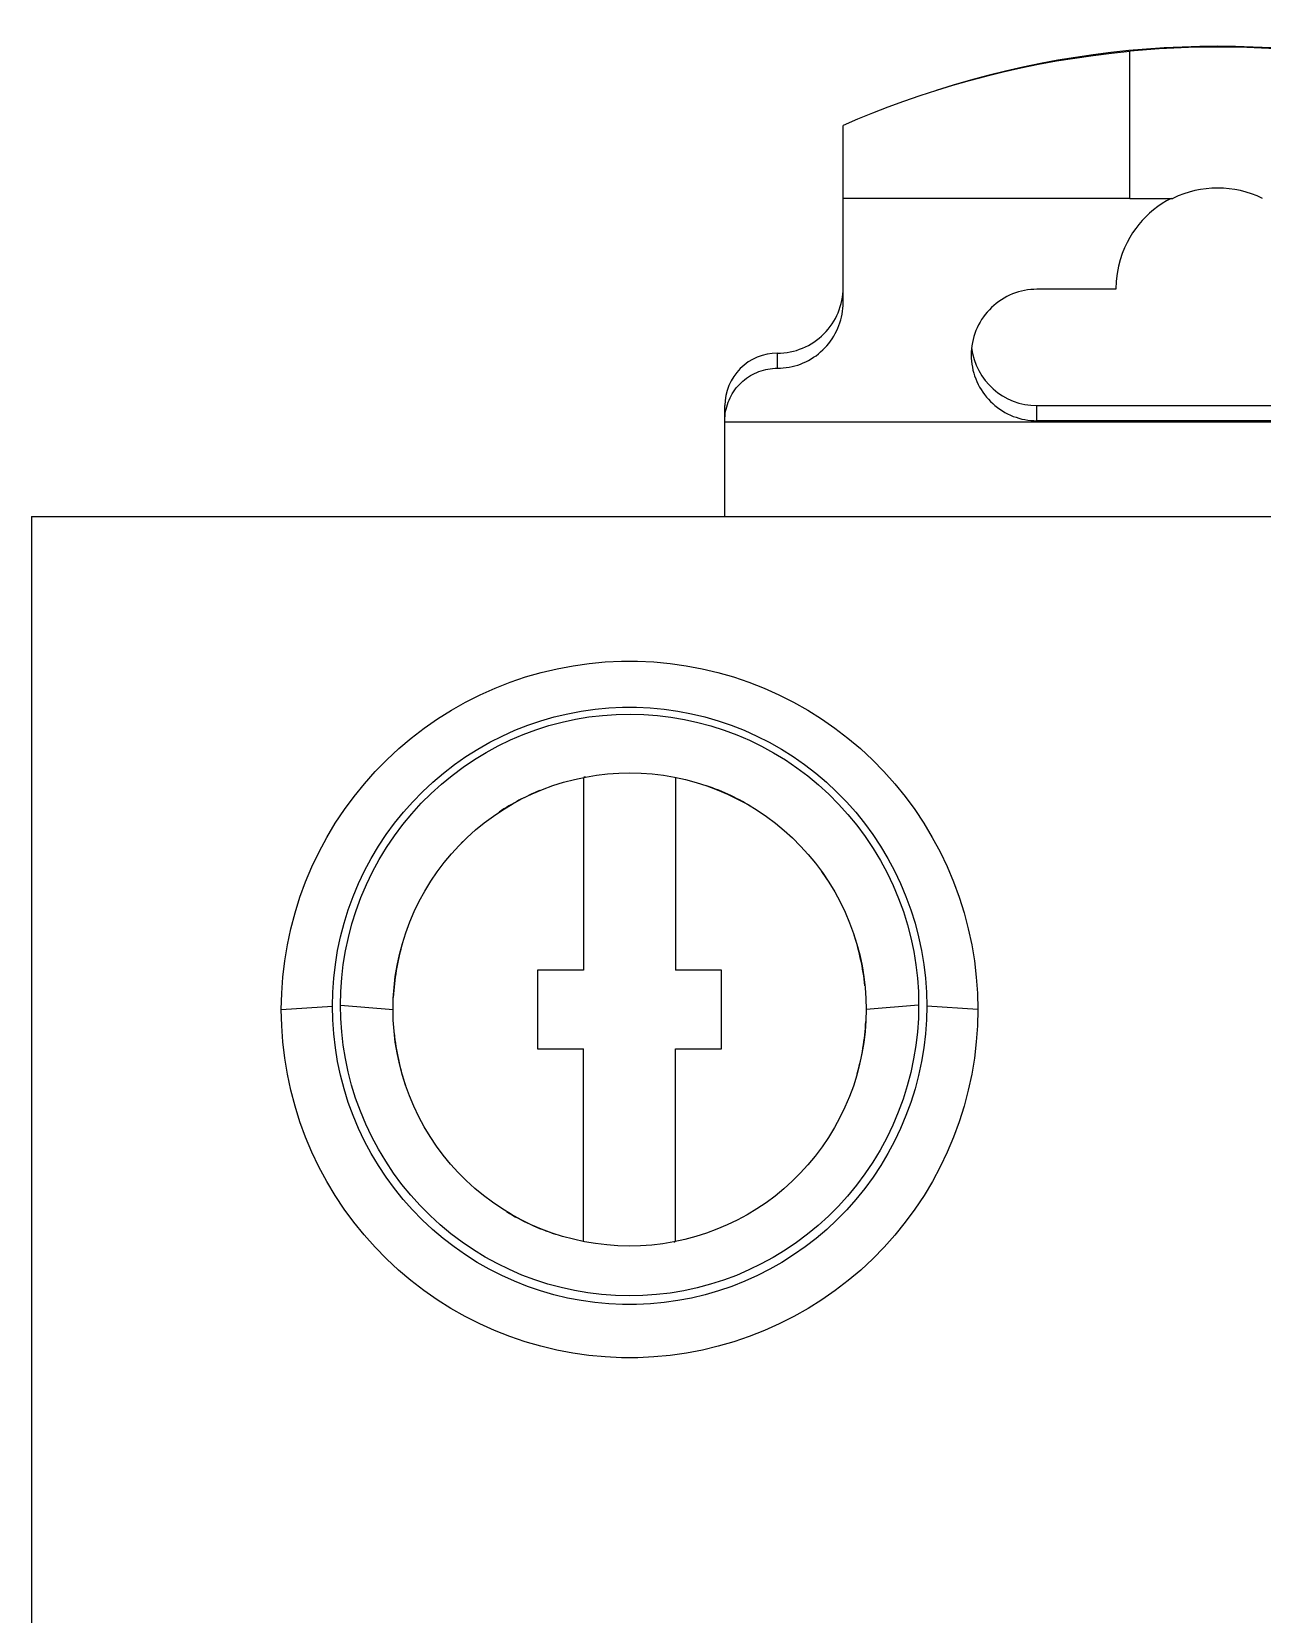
# Model space of a CAD drawing. Header units: millimetres. Extents: x 3609 to 5941, y 2453 to 3731.
# Drawn here: x 5562.03 to 5579.97, y 3418.81 to 3441.87 of the extents above; entities that cross this region are included whole.
import ezdxf

# ---------------------------------------------------------------- set-up
doc = ezdxf.new("R2010")
doc.units = ezdxf.units.MM

msp = doc.modelspace()

# ---------------------------------------------------------------- linework, layer by layer
for p, q in [((5577.5, 3441.521), (5577.233, 3441.482)), ((5577.768, 3441.554), (5577.5, 3441.521)), ((5578.038, 3441.581), (5577.768, 3441.554)), ((5578.463, 3441.62), (5578.038, 3441.586)), ((5578.038, 3441.586), (5578.038, 3441.582)), ((5578.038, 3439.442), (5578.038, 3441.582)), ((5578.889, 3441.64), (5578.463, 3441.62)), ((5579.316, 3441.646), (5578.889, 3441.64)), ((5579.742, 3441.64), (5579.316, 3441.646)), ((5580.168, 3441.62), (5579.742, 3441.64)), ((5576.19, 3441.281), (5575.939, 3441.219)), ((5576.445, 3441.338), (5576.19, 3441.281)), ((5576.705, 3441.391), (5576.445, 3441.338)), ((5576.968, 3441.439), (5576.705, 3441.391)), ((5577.233, 3441.482), (5576.968, 3441.439)), ((5575.452, 3441.086), (5575.217, 3441.015)), ((5575.693, 3441.154), (5575.452, 3441.086)), ((5575.939, 3441.219), (5575.693, 3441.154)), ((5574.738, 3440.854), (5574.508, 3440.77)), ((5574.974, 3440.936), (5574.738, 3440.854)), ((5575.217, 3441.015), (5574.974, 3440.936)), ((5574.067, 3440.594), (5573.857, 3440.504)), ((5574.284, 3440.683), (5574.067, 3440.594)), ((5574.508, 3440.77), (5574.284, 3440.683)), ((5573.857, 3439.442), (5573.857, 3440.504)), ((5573.857, 3437.925), (5573.857, 3439.442)), ((5574.047, 3439.442), (5573.857, 3439.442)), ((5574.24, 3439.442), (5574.047, 3439.442)), ((5574.437, 3439.442), (5574.24, 3439.442)), ((5574.638, 3439.442), (5574.437, 3439.442)), ((5574.842, 3439.442), (5574.638, 3439.442)), ((5575.049, 3439.442), (5574.842, 3439.442)), ((5575.26, 3439.442), (5575.049, 3439.442)), ((5575.474, 3439.442), (5575.26, 3439.442)), ((5575.691, 3439.442), (5575.474, 3439.442)), ((5575.911, 3439.442), (5575.691, 3439.442)), ((5576.134, 3439.442), (5575.911, 3439.442)), ((5576.36, 3439.442), (5576.134, 3439.442)), ((5576.59, 3439.442), (5576.36, 3439.442)), ((5576.822, 3439.442), (5576.59, 3439.442)), ((5577.058, 3439.442), (5576.822, 3439.442)), ((5577.298, 3439.442), (5577.058, 3439.442)), ((5577.541, 3439.442), (5577.298, 3439.442)), ((5577.787, 3439.442), (5577.541, 3439.442)), ((5578.038, 3439.442), (5577.787, 3439.442)), ((5578.038, 3439.442), (5578.664, 3439.442)), ((5578.637, 3439.442), (5578.57, 3439.406)), ((5578.325, 3439.227), (5578.27, 3439.175)), ((5578.383, 3439.276), (5578.325, 3439.227)), ((5578.443, 3439.323), (5578.383, 3439.276)), ((5578.506, 3439.366), (5578.443, 3439.323)), ((5578.57, 3439.406), (5578.506, 3439.366)), ((5578.122, 3439.002), (5578.077, 3438.938)), ((5578.169, 3439.063), (5578.122, 3439.002)), ((5578.218, 3439.12), (5578.169, 3439.063)), ((5578.27, 3439.175), (5578.218, 3439.12)), ((5577.995, 3438.797), (5577.958, 3438.72)), ((5578.035, 3438.87), (5577.995, 3438.797)), ((5578.077, 3438.938), (5578.035, 3438.87)), ((5577.895, 3438.548), (5577.869, 3438.452)), ((5577.925, 3438.637), (5577.895, 3438.548)), ((5577.958, 3438.72), (5577.925, 3438.637)), ((5577.849, 3438.348), (5577.836, 3438.236)), ((5577.869, 3438.452), (5577.849, 3438.348)), ((5576.326, 3438.049), (5576.284, 3438.031)), ((5576.369, 3438.065), (5576.326, 3438.049)), ((5576.412, 3438.078), (5576.369, 3438.065)), ((5576.456, 3438.09), (5576.412, 3438.078)), ((5576.501, 3438.1), (5576.456, 3438.09)), ((5576.546, 3438.108), (5576.501, 3438.1)), ((5576.591, 3438.113), (5576.546, 3438.108)), ((5576.636, 3438.116), (5576.591, 3438.113)), ((5576.682, 3438.117), (5576.636, 3438.116)), ((5577.831, 3438.117), (5576.682, 3438.117)), ((5577.836, 3438.236), (5577.831, 3438.117)), ((5573.848, 3437.797), (5573.853, 3437.839)), ((5573.853, 3437.839), (5573.856, 3437.882)), ((5573.856, 3437.882), (5573.857, 3437.925)), ((5575.989, 3437.82), (5575.958, 3437.786)), ((5576.021, 3437.852), (5575.989, 3437.82)), ((5576.055, 3437.883), (5576.021, 3437.852)), ((5576.09, 3437.912), (5576.055, 3437.883)), ((5576.126, 3437.939), (5576.09, 3437.912)), ((5576.164, 3437.965), (5576.126, 3437.939)), ((5576.203, 3437.989), (5576.164, 3437.965)), ((5576.243, 3438.011), (5576.203, 3437.989)), ((5576.284, 3438.031), (5576.243, 3438.011)), ((5573.78, 3437.549), (5573.796, 3437.589)), ((5573.796, 3437.589), (5573.81, 3437.629)), ((5573.81, 3437.629), (5573.822, 3437.67)), ((5573.822, 3437.67), (5573.833, 3437.712)), ((5573.833, 3437.712), (5573.841, 3437.754)), ((5573.841, 3437.754), (5573.848, 3437.797)), ((5575.831, 3437.597), (5575.811, 3437.557)), ((5575.853, 3437.637), (5575.831, 3437.597)), ((5575.876, 3437.676), (5575.853, 3437.637)), ((5575.902, 3437.714), (5575.876, 3437.676)), ((5575.929, 3437.751), (5575.902, 3437.714)), ((5575.958, 3437.786), (5575.929, 3437.751)), ((5573.648, 3437.328), (5573.674, 3437.362)), ((5573.674, 3437.362), (5573.699, 3437.397)), ((5573.699, 3437.397), (5573.721, 3437.434)), ((5573.721, 3437.434), (5573.743, 3437.471)), ((5573.743, 3437.471), (5573.762, 3437.509)), ((5573.762, 3437.509), (5573.78, 3437.549)), ((5575.751, 3437.384), (5575.742, 3437.34)), ((5575.763, 3437.429), (5575.751, 3437.384)), ((5575.777, 3437.472), (5575.763, 3437.429)), ((5575.793, 3437.515), (5575.777, 3437.472)), ((5575.811, 3437.557), (5575.793, 3437.515)), ((5572.899, 3436.967), (5572.899, 3437.187)), ((5573.391, 3437.103), (5573.427, 3437.126)), ((5573.427, 3437.126), (5573.462, 3437.15)), ((5573.462, 3437.15), (5573.496, 3437.176)), ((5573.496, 3437.176), (5573.529, 3437.204)), ((5573.529, 3437.204), (5573.561, 3437.233)), ((5573.561, 3437.233), (5573.592, 3437.263)), ((5573.592, 3437.263), (5573.621, 3437.295)), ((5573.621, 3437.295), (5573.648, 3437.328)), ((5575.725, 3437.204), (5575.724, 3437.159)), ((5575.724, 3437.159), (5575.725, 3437.114)), ((5575.729, 3437.249), (5575.725, 3437.204)), ((5575.734, 3437.295), (5575.729, 3437.249)), ((5575.742, 3437.34), (5575.734, 3437.295)), ((5572.567, 3436.891), (5572.598, 3436.905)), ((5572.598, 3436.905), (5572.63, 3436.918)), ((5572.63, 3436.918), (5572.662, 3436.93)), ((5572.662, 3436.93), (5572.695, 3436.939)), ((5572.695, 3436.939), (5572.729, 3436.948)), ((5572.729, 3436.948), (5572.762, 3436.955)), ((5572.762, 3436.955), (5572.796, 3436.96)), ((5572.796, 3436.96), (5572.83, 3436.964)), ((5572.83, 3436.964), (5572.865, 3436.966)), ((5572.865, 3436.966), (5572.899, 3436.967)), ((5572.899, 3436.967), (5572.942, 3436.968)), ((5572.942, 3436.968), (5572.985, 3436.971)), ((5572.985, 3436.971), (5573.028, 3436.976)), ((5573.028, 3436.976), (5573.07, 3436.982)), ((5573.07, 3436.982), (5573.112, 3436.991)), ((5573.112, 3436.991), (5573.154, 3437.002)), ((5573.154, 3437.002), (5573.195, 3437.014)), ((5573.195, 3437.014), (5573.236, 3437.028)), ((5573.236, 3437.028), (5573.276, 3437.044)), ((5573.276, 3437.044), (5573.315, 3437.062)), ((5573.315, 3437.062), (5573.353, 3437.081)), ((5573.353, 3437.081), (5573.391, 3437.103)), ((5575.725, 3437.114), (5575.728, 3437.07)), ((5575.728, 3437.07), (5575.734, 3437.027)), ((5575.734, 3437.027), (5575.741, 3436.983)), ((5575.741, 3436.983), (5575.75, 3436.939)), ((5575.75, 3436.939), (5575.761, 3436.896)), ((5575.761, 3436.896), (5575.774, 3436.854)), ((5572.279, 3436.652), (5572.3, 3436.679)), ((5572.3, 3436.679), (5572.322, 3436.705)), ((5572.322, 3436.705), (5572.345, 3436.731)), ((5572.345, 3436.731), (5572.37, 3436.755)), ((5572.37, 3436.755), (5572.395, 3436.778)), ((5572.395, 3436.778), (5572.421, 3436.8)), ((5572.421, 3436.8), (5572.449, 3436.821)), ((5572.449, 3436.821), (5572.477, 3436.84)), ((5572.477, 3436.84), (5572.506, 3436.859)), ((5572.506, 3436.859), (5572.536, 3436.876)), ((5572.536, 3436.876), (5572.567, 3436.891)), ((5575.774, 3436.854), (5575.789, 3436.813)), ((5575.789, 3436.813), (5575.806, 3436.772)), ((5575.806, 3436.772), (5575.825, 3436.732)), ((5575.825, 3436.732), (5575.845, 3436.693)), ((5575.845, 3436.693), (5575.868, 3436.655)), ((5572.161, 3436.405), (5572.17, 3436.438)), ((5572.17, 3436.438), (5572.182, 3436.471)), ((5572.182, 3436.471), (5572.195, 3436.503)), ((5572.195, 3436.503), (5572.209, 3436.534)), ((5572.209, 3436.534), (5572.224, 3436.564)), ((5572.224, 3436.564), (5572.241, 3436.594)), ((5572.241, 3436.594), (5572.26, 3436.623)), ((5572.26, 3436.623), (5572.279, 3436.652)), ((5575.868, 3436.655), (5575.892, 3436.618)), ((5575.892, 3436.618), (5575.918, 3436.582)), ((5575.918, 3436.582), (5575.945, 3436.547)), ((5575.945, 3436.547), (5575.974, 3436.514)), ((5575.974, 3436.514), (5576.005, 3436.482)), ((5576.005, 3436.482), (5576.037, 3436.451)), ((5576.037, 3436.451), (5576.07, 3436.422)), ((5572.133, 3436.202), (5572.133, 3436.422)), ((5572.133, 3436.202), (5572.134, 3436.236)), ((5572.133, 3436.186), (5572.133, 3436.202)), ((5572.134, 3436.236), (5572.136, 3436.271)), ((5572.136, 3436.271), (5572.14, 3436.305)), ((5572.14, 3436.305), (5572.145, 3436.339)), ((5572.145, 3436.339), (5572.152, 3436.372)), ((5572.152, 3436.372), (5572.161, 3436.405)), ((5576.07, 3436.422), (5576.105, 3436.395)), ((5576.105, 3436.395), (5576.141, 3436.369)), ((5576.141, 3436.369), (5576.178, 3436.345)), ((5576.178, 3436.345), (5576.216, 3436.323)), ((5576.216, 3436.323), (5576.255, 3436.302)), ((5576.255, 3436.302), (5576.295, 3436.283)), ((5576.295, 3436.283), (5576.336, 3436.266)), ((5576.336, 3436.266), (5576.378, 3436.252)), ((5576.378, 3436.252), (5576.42, 3436.238)), ((5576.42, 3436.238), (5576.463, 3436.227)), ((5576.463, 3436.227), (5576.506, 3436.218)), ((5576.506, 3436.218), (5576.55, 3436.211)), ((5576.55, 3436.211), (5576.594, 3436.206)), ((5576.594, 3436.206), (5576.638, 3436.203)), ((5576.638, 3436.203), (5576.682, 3436.202)), ((5576.682, 3436.202), (5576.682, 3436.422)), ((5576.682, 3436.422), (5581.949, 3436.422)), ((5581.949, 3436.202), (5576.682, 3436.202)), ((5572.133, 3436.186), (5586.499, 3436.186)), ((5572.133, 3434.806), (5572.133, 3436.186)), ((5562.029, 3434.806), (5562.029, 3416.706)), ((5562.029, 3434.806), (5630.697, 3434.806)), ((5569.229, 3432.468), (5569.456, 3432.533)), ((5569.456, 3432.533), (5569.687, 3432.588)), ((5569.687, 3432.588), (5569.92, 3432.632)), ((5569.92, 3432.632), (5570.154, 3432.665)), ((5570.154, 3432.665), (5570.389, 3432.687)), ((5570.389, 3432.687), (5570.626, 3432.698)), ((5570.626, 3432.698), (5570.862, 3432.698)), ((5570.862, 3432.698), (5571.099, 3432.687)), ((5571.099, 3432.687), (5571.334, 3432.665)), ((5571.334, 3432.665), (5571.569, 3432.632)), ((5571.569, 3432.632), (5571.801, 3432.588)), ((5571.801, 3432.588), (5572.032, 3432.533)), ((5572.032, 3432.533), (5572.26, 3432.468)), ((5568.567, 3432.208), (5568.783, 3432.305)), ((5568.783, 3432.305), (5569.004, 3432.392)), ((5569.004, 3432.392), (5569.229, 3432.468)), ((5572.26, 3432.468), (5572.484, 3432.392)), ((5572.484, 3432.392), (5572.705, 3432.305)), ((5572.705, 3432.305), (5572.922, 3432.208)), ((5568.148, 3431.985), (5568.355, 3432.101)), ((5568.355, 3432.101), (5568.567, 3432.208)), ((5572.922, 3432.208), (5573.134, 3432.102)), ((5573.134, 3432.102), (5573.341, 3431.985)), ((5567.751, 3431.722), (5567.946, 3431.858)), ((5567.946, 3431.858), (5568.148, 3431.985)), ((5569.261, 3431.765), (5569.453, 3431.83)), ((5569.453, 3431.83), (5569.647, 3431.886)), ((5569.647, 3431.886), (5569.843, 3431.933)), ((5569.762, 3431.81), (5569.957, 3431.852)), ((5569.843, 3431.933), (5570.041, 3431.97)), ((5569.957, 3431.852), (5570.153, 3431.885)), ((5570.041, 3431.97), (5570.241, 3431.999)), ((5570.153, 3431.885), (5570.352, 3431.909)), ((5570.241, 3431.999), (5570.442, 3432.018)), ((5570.352, 3431.909), (5570.551, 3431.922)), ((5570.442, 3432.018), (5570.643, 3432.027)), ((5570.551, 3431.922), (5570.751, 3431.927)), ((5570.643, 3432.027), (5570.845, 3432.027)), ((5570.751, 3431.927), (5570.951, 3431.922)), ((5570.845, 3432.027), (5571.046, 3432.018)), ((5570.951, 3431.922), (5571.15, 3431.907)), ((5571.046, 3432.018), (5571.247, 3431.999)), ((5571.15, 3431.907), (5571.348, 3431.883)), ((5571.247, 3431.999), (5571.447, 3431.97)), ((5571.348, 3431.883), (5571.544, 3431.85)), ((5571.447, 3431.97), (5571.645, 3431.933)), ((5571.544, 3431.85), (5571.739, 3431.807)), ((5571.645, 3431.933), (5571.842, 3431.886)), ((5571.842, 3431.886), (5572.036, 3431.83)), ((5572.036, 3431.83), (5572.227, 3431.765)), ((5573.341, 3431.985), (5573.542, 3431.858)), ((5573.542, 3431.858), (5573.738, 3431.723)), ((5567.562, 3431.577), (5567.751, 3431.722)), ((5568.707, 3431.516), (5568.888, 3431.608)), ((5568.888, 3431.608), (5569.073, 3431.691)), ((5569.009, 3431.551), (5569.193, 3431.629)), ((5569.073, 3431.691), (5569.261, 3431.765)), ((5569.193, 3431.629), (5569.379, 3431.698)), ((5569.379, 3431.698), (5569.569, 3431.759)), ((5569.569, 3431.759), (5569.762, 3431.81)), ((5571.739, 3431.807), (5571.931, 3431.755)), ((5571.931, 3431.755), (5572.121, 3431.695)), ((5572.121, 3431.695), (5572.307, 3431.625)), ((5572.227, 3431.765), (5572.416, 3431.691)), ((5572.307, 3431.625), (5572.49, 3431.546)), ((5572.416, 3431.691), (5572.6, 3431.608)), ((5572.6, 3431.608), (5572.781, 3431.516)), ((5573.738, 3431.723), (5573.927, 3431.578)), ((5567.205, 3431.262), (5567.38, 3431.424)), ((5567.38, 3431.424), (5567.562, 3431.577)), ((5568.359, 3431.307), (5568.531, 3431.416)), ((5568.484, 3431.266), (5568.655, 3431.369)), ((5568.531, 3431.416), (5568.707, 3431.516)), ((5568.655, 3431.369), (5568.83, 3431.464)), ((5568.83, 3431.464), (5569.009, 3431.551)), ((5572.49, 3431.546), (5572.669, 3431.459)), ((5572.669, 3431.459), (5572.844, 3431.363)), ((5572.781, 3431.516), (5572.958, 3431.416)), ((5572.844, 3431.363), (5573.015, 3431.259)), ((5572.958, 3431.416), (5573.13, 3431.308)), ((5573.927, 3431.578), (5574.109, 3431.424)), ((5574.109, 3431.424), (5574.284, 3431.262)), ((5567.038, 3431.091), (5567.205, 3431.262)), ((5568.031, 3431.067), (5568.192, 3431.191)), ((5568.157, 3431.034), (5568.318, 3431.154)), ((5568.192, 3431.191), (5568.359, 3431.307)), ((5568.318, 3431.154), (5568.484, 3431.266)), ((5573.015, 3431.259), (5573.181, 3431.146)), ((5573.13, 3431.308), (5573.296, 3431.191)), ((5573.181, 3431.146), (5573.342, 3431.026)), ((5573.296, 3431.191), (5573.458, 3431.067)), ((5574.284, 3431.262), (5574.451, 3431.091)), ((5566.728, 3430.727), (5566.879, 3430.913)), ((5566.879, 3430.913), (5567.038, 3431.091)), ((5567.726, 3430.795), (5567.875, 3430.935)), ((5567.851, 3430.77), (5568.001, 3430.906)), ((5567.875, 3430.935), (5568.031, 3431.067)), ((5568.001, 3430.906), (5568.157, 3431.034)), ((5569.627, 3430.885), (5569.783, 3430.934)), ((5569.783, 3430.934), (5569.94, 3430.976)), ((5569.94, 3430.976), (5570.1, 3431.01)), ((5570.074, 3431.005), (5570.074, 3428.198)), ((5570.1, 3431.01), (5570.261, 3431.037)), ((5570.261, 3431.037), (5570.423, 3431.056)), ((5570.423, 3431.056), (5570.586, 3431.067)), ((5570.586, 3431.067), (5570.75, 3431.071)), ((5570.75, 3431.071), (5570.913, 3431.067)), ((5570.913, 3431.067), (5571.076, 3431.055)), ((5571.076, 3431.055), (5571.238, 3431.036)), ((5571.238, 3431.036), (5571.399, 3431.008)), ((5571.399, 3431.008), (5571.558, 3430.974)), ((5571.415, 3431.005), (5571.415, 3428.198)), ((5571.558, 3430.974), (5571.715, 3430.932)), ((5571.715, 3430.932), (5571.87, 3430.882)), ((5573.342, 3431.026), (5573.498, 3430.897)), ((5573.458, 3431.067), (5573.613, 3430.935)), ((5573.613, 3430.935), (5573.762, 3430.796)), ((5574.451, 3431.091), (5574.61, 3430.913)), ((5574.61, 3430.913), (5574.76, 3430.728)), ((5566.587, 3430.535), (5566.728, 3430.727)), ((5567.583, 3430.649), (5567.726, 3430.795)), ((5567.708, 3430.627), (5567.851, 3430.77)), ((5569.035, 3430.617), (5569.178, 3430.695)), ((5569.178, 3430.695), (5569.325, 3430.765)), ((5569.325, 3430.765), (5569.475, 3430.829)), ((5569.475, 3430.829), (5569.627, 3430.885)), ((5571.87, 3430.882), (5572.023, 3430.825)), ((5572.023, 3430.825), (5572.172, 3430.761)), ((5572.172, 3430.761), (5572.319, 3430.69)), ((5572.319, 3430.69), (5572.462, 3430.613)), ((5573.498, 3430.897), (5573.648, 3430.76)), ((5573.648, 3430.76), (5573.791, 3430.616)), ((5573.762, 3430.796), (5573.905, 3430.65)), ((5574.76, 3430.728), (5574.902, 3430.535)), ((5566.454, 3430.336), (5566.587, 3430.535)), ((5567.319, 3430.337), (5567.448, 3430.496)), ((5567.44, 3430.319), (5567.57, 3430.476)), ((5567.448, 3430.496), (5567.583, 3430.649)), ((5567.57, 3430.476), (5567.708, 3430.627)), ((5568.627, 3430.345), (5568.759, 3430.442)), ((5568.759, 3430.442), (5568.895, 3430.533)), ((5568.895, 3430.533), (5569.035, 3430.617)), ((5572.462, 3430.613), (5572.602, 3430.528)), ((5572.602, 3430.528), (5572.738, 3430.436)), ((5573.791, 3430.616), (5573.928, 3430.465)), ((5573.905, 3430.65), (5574.041, 3430.497)), ((5573.928, 3430.465), (5574.058, 3430.307)), ((5574.041, 3430.497), (5574.169, 3430.337)), ((5574.902, 3430.535), (5575.034, 3430.336)), ((5566.331, 3430.131), (5566.454, 3430.336)), ((5567.198, 3430.172), (5567.319, 3430.337)), ((5567.318, 3430.155), (5567.44, 3430.319)), ((5568.377, 3430.13), (5568.5, 3430.24)), ((5568.5, 3430.24), (5568.627, 3430.345)), ((5572.738, 3430.436), (5572.87, 3430.338)), ((5572.87, 3430.338), (5572.997, 3430.233)), ((5572.997, 3430.233), (5573.12, 3430.122)), ((5574.058, 3430.307), (5574.18, 3430.142)), ((5574.169, 3430.337), (5574.29, 3430.172)), ((5575.034, 3430.336), (5575.157, 3430.131)), ((5566.218, 3429.92), (5566.331, 3430.131)), ((5566.98, 3429.825), (5567.085, 3430.001)), ((5567.085, 3430.001), (5567.198, 3430.172)), ((5567.096, 3429.809), (5567.203, 3429.985)), ((5567.203, 3429.985), (5567.318, 3430.155)), ((5568.148, 3429.891), (5568.26, 3430.014)), ((5568.26, 3430.014), (5568.377, 3430.13)), ((5573.12, 3430.122), (5573.237, 3430.005)), ((5573.237, 3430.005), (5573.349, 3429.882)), ((5574.18, 3430.142), (5574.295, 3429.971)), ((5574.29, 3430.172), (5574.404, 3430.001)), ((5574.404, 3430.001), (5574.509, 3429.825)), ((5575.157, 3430.131), (5575.271, 3429.92)), ((5566.115, 3429.704), (5566.218, 3429.92)), ((5566.883, 3429.644), (5566.98, 3429.825)), ((5566.998, 3429.629), (5567.096, 3429.809)), ((5567.941, 3429.63), (5568.041, 3429.763)), ((5568.041, 3429.763), (5568.148, 3429.891)), ((5573.349, 3429.882), (5573.456, 3429.753)), ((5573.456, 3429.753), (5573.556, 3429.619)), ((5574.295, 3429.971), (5574.401, 3429.795)), ((5574.401, 3429.795), (5574.498, 3429.614)), ((5574.509, 3429.825), (5574.605, 3429.644)), ((5575.271, 3429.92), (5575.374, 3429.705)), ((5566.022, 3429.484), (5566.115, 3429.704)), ((5566.795, 3429.459), (5566.883, 3429.644)), ((5566.909, 3429.444), (5566.998, 3429.629)), ((5567.847, 3429.492), (5567.941, 3429.63)), ((5573.556, 3429.619), (5573.649, 3429.48)), ((5574.498, 3429.614), (5574.586, 3429.429)), ((5574.605, 3429.644), (5574.694, 3429.459)), ((5575.374, 3429.705), (5575.467, 3429.484)), ((5565.939, 3429.259), (5566.022, 3429.484)), ((5566.716, 3429.27), (5566.795, 3429.459)), ((5566.829, 3429.255), (5566.909, 3429.444)), ((5567.679, 3429.202), (5567.759, 3429.349)), ((5567.759, 3429.349), (5567.847, 3429.492)), ((5573.649, 3429.48), (5573.736, 3429.337)), ((5573.736, 3429.337), (5573.815, 3429.19)), ((5574.586, 3429.429), (5574.665, 3429.241)), ((5574.694, 3429.459), (5574.773, 3429.27)), ((5575.467, 3429.484), (5575.549, 3429.26)), ((5565.868, 3429.031), (5565.939, 3429.259)), ((5566.584, 3428.881), (5566.645, 3429.077)), ((5566.645, 3429.077), (5566.716, 3429.27)), ((5566.697, 3428.869), (5566.758, 3429.063)), ((5566.758, 3429.063), (5566.829, 3429.255)), ((5567.606, 3429.051), (5567.679, 3429.202)), ((5573.815, 3429.19), (5573.888, 3429.04)), ((5574.665, 3429.241), (5574.735, 3429.05)), ((5574.773, 3429.27), (5574.843, 3429.077)), ((5574.843, 3429.077), (5574.905, 3428.881)), ((5575.549, 3429.26), (5575.621, 3429.031)), ((5565.807, 3428.8), (5565.868, 3429.031)), ((5566.532, 3428.682), (5566.584, 3428.881)), ((5566.646, 3428.673), (5566.697, 3428.869)), ((5567.483, 3428.742), (5567.541, 3428.898)), ((5567.541, 3428.898), (5567.606, 3429.051)), ((5573.888, 3429.04), (5573.952, 3428.886)), ((5573.952, 3428.886), (5574.009, 3428.731)), ((5574.735, 3429.05), (5574.795, 3428.858)), ((5574.795, 3428.858), (5574.845, 3428.665)), ((5574.905, 3428.881), (5574.957, 3428.683)), ((5575.621, 3429.031), (5575.682, 3428.8)), ((5565.757, 3428.566), (5565.807, 3428.8)), ((5566.489, 3428.482), (5566.532, 3428.682)), ((5566.604, 3428.477), (5566.646, 3428.673)), ((5567.433, 3428.584), (5567.483, 3428.742)), ((5574.009, 3428.731), (5574.058, 3428.575)), ((5574.845, 3428.665), (5574.886, 3428.47)), ((5574.957, 3428.683), (5574.999, 3428.482)), ((5575.682, 3428.8), (5575.732, 3428.566)), ((5565.718, 3428.331), (5565.757, 3428.566)), ((5566.456, 3428.28), (5566.489, 3428.482)), ((5566.572, 3428.279), (5566.604, 3428.477)), ((5567.357, 3428.265), (5567.391, 3428.425)), ((5567.391, 3428.425), (5567.433, 3428.584)), ((5574.058, 3428.575), (5574.099, 3428.418)), ((5574.099, 3428.418), (5574.133, 3428.26)), ((5574.886, 3428.47), (5574.918, 3428.275)), ((5574.999, 3428.482), (5575.033, 3428.28)), ((5575.732, 3428.566), (5575.771, 3428.331)), ((5565.69, 3428.095), (5565.718, 3428.331)), ((5566.432, 3428.077), (5566.456, 3428.28)), ((5566.549, 3428.082), (5566.572, 3428.279)), ((5567.33, 3428.104), (5567.357, 3428.265)), ((5569.404, 3428.198), (5569.404, 3427.049)), ((5570.074, 3428.198), (5569.404, 3428.198)), ((5572.085, 3428.198), (5571.415, 3428.198)), ((5572.085, 3427.049), (5572.085, 3428.198)), ((5574.133, 3428.26), (5574.159, 3428.101)), ((5574.918, 3428.275), (5574.94, 3428.079)), ((5575.033, 3428.28), (5575.056, 3428.078)), ((5575.771, 3428.331), (5575.798, 3428.095)), ((5565.674, 3427.859), (5565.69, 3428.095)), ((5566.418, 3427.875), (5566.432, 3428.077)), ((5566.535, 3427.885), (5566.549, 3428.082)), ((5567.3, 3427.783), (5567.311, 3427.944)), ((5567.311, 3427.944), (5567.33, 3428.104)), ((5574.159, 3428.101), (5574.177, 3427.942)), ((5574.177, 3427.942), (5574.188, 3427.782)), ((5574.94, 3428.079), (5574.954, 3427.884)), ((5575.056, 3428.078), (5575.07, 3427.875)), ((5575.798, 3428.095), (5575.815, 3427.859)), ((5565.668, 3427.623), (5565.674, 3427.859)), ((5565.668, 3427.623), (5566.414, 3427.673)), ((5566.414, 3427.673), (5566.418, 3427.875)), ((5566.418, 3427.47), (5566.414, 3427.673)), ((5566.53, 3427.688), (5566.535, 3427.885)), ((5566.53, 3427.688), (5567.297, 3427.623)), ((5566.535, 3427.493), (5566.531, 3427.688)), ((5567.297, 3427.623), (5567.3, 3427.783)), ((5574.188, 3427.782), (5574.192, 3427.623)), ((5574.958, 3427.688), (5574.192, 3427.623)), ((5574.954, 3427.884), (5574.958, 3427.688)), ((5574.958, 3427.688), (5574.954, 3427.492)), ((5575.07, 3427.875), (5575.075, 3427.673)), ((5575.075, 3427.673), (5575.07, 3427.47)), ((5575.82, 3427.623), (5575.075, 3427.673)), ((5575.815, 3427.859), (5575.82, 3427.623)), ((5565.674, 3427.387), (5565.668, 3427.623)), ((5566.432, 3427.268), (5566.418, 3427.47)), ((5566.548, 3427.298), (5566.535, 3427.493)), ((5567.3, 3427.465), (5567.297, 3427.623)), ((5567.311, 3427.306), (5567.3, 3427.465)), ((5574.188, 3427.464), (5574.177, 3427.304)), ((5574.192, 3427.623), (5574.188, 3427.464)), ((5574.954, 3427.492), (5574.94, 3427.296)), ((5575.07, 3427.47), (5575.056, 3427.267)), ((5575.82, 3427.623), (5575.815, 3427.387)), ((5565.69, 3427.151), (5565.674, 3427.387)), ((5566.456, 3427.065), (5566.432, 3427.268)), ((5566.571, 3427.103), (5566.548, 3427.298)), ((5567.329, 3427.148), (5567.311, 3427.306)), ((5574.177, 3427.304), (5574.159, 3427.144)), ((5574.94, 3427.296), (5574.917, 3427.099)), ((5575.056, 3427.267), (5575.032, 3427.065)), ((5575.815, 3427.387), (5575.798, 3427.151)), ((5565.718, 3426.915), (5565.69, 3427.151)), ((5566.489, 3426.864), (5566.456, 3427.065)), ((5566.602, 3426.909), (5566.571, 3427.103)), ((5567.355, 3426.99), (5567.329, 3427.148)), ((5567.389, 3426.832), (5567.355, 3426.99)), ((5569.404, 3427.049), (5570.074, 3427.049)), ((5570.074, 3424.241), (5570.074, 3427.049)), ((5571.415, 3424.241), (5571.415, 3427.049)), ((5571.415, 3427.049), (5572.085, 3427.049)), ((5574.132, 3426.984), (5574.098, 3426.825)), ((5574.159, 3427.144), (5574.132, 3426.984)), ((5574.917, 3427.099), (5574.885, 3426.902)), ((5575.032, 3427.065), (5574.999, 3426.863)), ((5575.798, 3427.151), (5575.77, 3426.914)), ((5565.757, 3426.68), (5565.718, 3426.915)), ((5566.532, 3426.664), (5566.489, 3426.864)), ((5566.643, 3426.715), (5566.602, 3426.909)), ((5567.429, 3426.675), (5567.389, 3426.832)), ((5574.098, 3426.825), (5574.056, 3426.666)), ((5574.885, 3426.902), (5574.844, 3426.706)), ((5574.999, 3426.863), (5574.957, 3426.663)), ((5575.77, 3426.914), (5575.732, 3426.679)), ((5565.807, 3426.446), (5565.757, 3426.68)), ((5566.584, 3426.466), (5566.532, 3426.664)), ((5566.693, 3426.522), (5566.643, 3426.715)), ((5566.752, 3426.33), (5566.693, 3426.522)), ((5567.478, 3426.519), (5567.429, 3426.675)), ((5567.535, 3426.364), (5567.478, 3426.519)), ((5574.056, 3426.666), (5574.007, 3426.508)), ((5574.844, 3426.706), (5574.792, 3426.511)), ((5574.957, 3426.663), (5574.905, 3426.465)), ((5575.732, 3426.679), (5575.682, 3426.446)), ((5565.868, 3426.215), (5565.807, 3426.446)), ((5566.645, 3426.27), (5566.584, 3426.466)), ((5566.822, 3426.14), (5566.752, 3426.33)), ((5567.599, 3426.212), (5567.535, 3426.364)), ((5573.949, 3426.353), (5573.884, 3426.199)), ((5574.007, 3426.508), (5573.949, 3426.353)), ((5574.732, 3426.317), (5574.661, 3426.126)), ((5574.792, 3426.511), (5574.732, 3426.317)), ((5574.905, 3426.465), (5574.843, 3426.27)), ((5575.682, 3426.446), (5575.621, 3426.215)), ((5565.939, 3425.988), (5565.868, 3426.215)), ((5566.715, 3426.078), (5566.645, 3426.27)), ((5566.794, 3425.89), (5566.715, 3426.078)), ((5566.9, 3425.952), (5566.822, 3426.14)), ((5567.671, 3426.061), (5567.599, 3426.212)), ((5567.75, 3425.914), (5567.671, 3426.061)), ((5573.884, 3426.199), (5573.811, 3426.049)), ((5574.661, 3426.126), (5574.582, 3425.937)), ((5574.773, 3426.078), (5574.694, 3425.889)), ((5574.843, 3426.27), (5574.773, 3426.078)), ((5575.621, 3426.215), (5575.549, 3425.987)), ((5566.021, 3425.764), (5565.939, 3425.988)), ((5566.882, 3425.705), (5566.794, 3425.89)), ((5566.988, 3425.768), (5566.9, 3425.952)), ((5567.836, 3425.771), (5567.75, 3425.914)), ((5573.732, 3425.902), (5573.645, 3425.759)), ((5573.811, 3426.049), (5573.732, 3425.902)), ((5574.582, 3425.937), (5574.493, 3425.752)), ((5574.694, 3425.889), (5574.606, 3425.705)), ((5575.549, 3425.987), (5575.467, 3425.763)), ((5566.114, 3425.544), (5566.021, 3425.764)), ((5566.978, 3425.525), (5566.882, 3425.705)), ((5567.085, 3425.587), (5566.988, 3425.768)), ((5567.93, 3425.632), (5567.836, 3425.771)), ((5568.029, 3425.498), (5567.93, 3425.632)), ((5573.551, 3425.621), (5573.451, 3425.488)), ((5573.645, 3425.759), (5573.551, 3425.621)), ((5574.493, 3425.752), (5574.395, 3425.572)), ((5574.606, 3425.705), (5574.51, 3425.524)), ((5575.467, 3425.763), (5575.374, 3425.543)), ((5566.217, 3425.328), (5566.114, 3425.544)), ((5567.083, 3425.35), (5566.978, 3425.525)), ((5567.19, 3425.411), (5567.085, 3425.587)), ((5567.304, 3425.24), (5567.19, 3425.411)), ((5568.135, 3425.369), (5568.029, 3425.498)), ((5568.247, 3425.246), (5568.135, 3425.369)), ((5573.451, 3425.488), (5573.344, 3425.359)), ((5574.289, 3425.396), (5574.175, 3425.226)), ((5574.395, 3425.572), (5574.289, 3425.396)), ((5574.51, 3425.524), (5574.405, 3425.349)), ((5575.374, 3425.543), (5575.271, 3425.328)), ((5566.33, 3425.118), (5566.217, 3425.328)), ((5567.195, 3425.18), (5567.083, 3425.35)), ((5567.316, 3425.015), (5567.195, 3425.18)), ((5567.426, 3425.075), (5567.304, 3425.24)), ((5568.364, 3425.129), (5568.247, 3425.246)), ((5573.233, 3425.237), (5573.115, 3425.12)), ((5573.344, 3425.359), (5573.233, 3425.237)), ((5574.175, 3425.226), (5574.052, 3425.062)), ((5574.293, 3425.179), (5574.172, 3425.014)), ((5574.405, 3425.349), (5574.293, 3425.179)), ((5575.271, 3425.328), (5575.158, 3425.118)), ((5566.452, 3424.914), (5566.33, 3425.118)), ((5566.584, 3424.715), (5566.452, 3424.914)), ((5567.444, 3424.856), (5567.316, 3425.015)), ((5567.556, 3424.917), (5567.426, 3425.075)), ((5567.692, 3424.765), (5567.556, 3424.917)), ((5568.487, 3425.017), (5568.364, 3425.129)), ((5568.614, 3424.912), (5568.487, 3425.017)), ((5568.746, 3424.814), (5568.614, 3424.912)), ((5572.866, 3424.905), (5572.734, 3424.808)), ((5572.993, 3425.01), (5572.866, 3424.905)), ((5573.115, 3425.12), (5572.993, 3425.01)), ((5573.922, 3424.905), (5573.786, 3424.754)), ((5574.052, 3425.062), (5573.922, 3424.905)), ((5574.172, 3425.014), (5574.044, 3424.856)), ((5575.036, 3424.913), (5574.904, 3424.714)), ((5575.158, 3425.118), (5575.036, 3424.913)), ((5566.725, 3424.523), (5566.584, 3424.715)), ((5567.579, 3424.704), (5567.444, 3424.856)), ((5567.721, 3424.558), (5567.579, 3424.704)), ((5567.836, 3424.621), (5567.692, 3424.765)), ((5568.882, 3424.722), (5568.746, 3424.814)), ((5569.021, 3424.637), (5568.882, 3424.722)), ((5572.598, 3424.716), (5572.458, 3424.632)), ((5572.734, 3424.808), (5572.598, 3424.716)), ((5573.786, 3424.754), (5573.642, 3424.611)), ((5573.909, 3424.703), (5573.767, 3424.557)), ((5574.044, 3424.856), (5573.909, 3424.703)), ((5574.904, 3424.714), (5574.763, 3424.522)), ((5566.875, 3424.338), (5566.725, 3424.523)), ((5567.87, 3424.419), (5567.721, 3424.558)), ((5567.985, 3424.484), (5567.836, 3424.621)), ((5568.141, 3424.355), (5567.985, 3424.484)), ((5569.165, 3424.559), (5569.021, 3424.637)), ((5569.311, 3424.487), (5569.165, 3424.559)), ((5569.461, 3424.423), (5569.311, 3424.487)), ((5572.168, 3424.483), (5572.018, 3424.42)), ((5572.315, 3424.554), (5572.168, 3424.483)), ((5572.458, 3424.632), (5572.315, 3424.554)), ((5573.492, 3424.475), (5573.337, 3424.347)), ((5573.642, 3424.611), (5573.492, 3424.475)), ((5573.767, 3424.557), (5573.618, 3424.419)), ((5574.763, 3424.522), (5574.613, 3424.337)), ((5567.034, 3424.16), (5566.875, 3424.338)), ((5568.025, 3424.287), (5567.87, 3424.419)), ((5568.186, 3424.163), (5568.025, 3424.287)), ((5568.302, 3424.234), (5568.141, 3424.355)), ((5568.468, 3424.121), (5568.302, 3424.234)), ((5569.614, 3424.366), (5569.461, 3424.423)), ((5569.769, 3424.316), (5569.614, 3424.366)), ((5569.927, 3424.274), (5569.769, 3424.316)), ((5570.087, 3424.239), (5569.927, 3424.274)), ((5570.248, 3424.212), (5570.087, 3424.239)), ((5570.411, 3424.192), (5570.248, 3424.212)), ((5571.23, 3424.21), (5571.067, 3424.191)), ((5571.391, 3424.237), (5571.23, 3424.21)), ((5571.551, 3424.271), (5571.391, 3424.237)), ((5571.709, 3424.313), (5571.551, 3424.271)), ((5571.865, 3424.363), (5571.709, 3424.313)), ((5572.018, 3424.42), (5571.865, 3424.363)), ((5573.176, 3424.226), (5573.01, 3424.114)), ((5573.337, 3424.347), (5573.176, 3424.226)), ((5573.463, 3424.287), (5573.303, 3424.163)), ((5573.618, 3424.419), (5573.463, 3424.287)), ((5574.613, 3424.337), (5574.454, 3424.159)), ((5567.2, 3423.99), (5567.034, 3424.16)), ((5567.375, 3423.827), (5567.2, 3423.99)), ((5568.352, 3424.046), (5568.186, 3424.163)), ((5568.524, 3423.938), (5568.352, 3424.046)), ((5568.638, 3424.016), (5568.468, 3424.121)), ((5568.814, 3423.92), (5568.638, 3424.016)), ((5570.574, 3424.18), (5570.411, 3424.192)), ((5570.738, 3424.176), (5570.574, 3424.18)), ((5570.903, 3424.179), (5570.738, 3424.176)), ((5571.067, 3424.191), (5570.903, 3424.179)), ((5572.839, 3424.01), (5572.664, 3423.915)), ((5573.01, 3424.114), (5572.839, 3424.01)), ((5573.136, 3424.046), (5572.964, 3423.937)), ((5573.303, 3424.163), (5573.136, 3424.046)), ((5574.288, 3423.989), (5574.113, 3423.827)), ((5574.454, 3424.159), (5574.288, 3423.989)), ((5567.556, 3423.674), (5567.375, 3423.827)), ((5568.7, 3423.837), (5568.524, 3423.938)), ((5568.881, 3423.746), (5568.7, 3423.837)), ((5568.993, 3423.833), (5568.814, 3423.92)), ((5569.176, 3423.754), (5568.993, 3423.833)), ((5569.363, 3423.683), (5569.176, 3423.754)), ((5572.301, 3423.749), (5572.114, 3423.679)), ((5572.484, 3423.828), (5572.301, 3423.749)), ((5572.664, 3423.915), (5572.484, 3423.828)), ((5572.788, 3423.837), (5572.607, 3423.745)), ((5572.964, 3423.937), (5572.788, 3423.837)), ((5574.113, 3423.827), (5573.932, 3423.673)), ((5567.745, 3423.528), (5567.556, 3423.674)), ((5567.94, 3423.392), (5567.745, 3423.528)), ((5569.066, 3423.662), (5568.881, 3423.746)), ((5569.255, 3423.588), (5569.066, 3423.662)), ((5569.447, 3423.522), (5569.255, 3423.588)), ((5569.553, 3423.622), (5569.363, 3423.683)), ((5569.642, 3423.466), (5569.447, 3423.522)), ((5569.745, 3423.57), (5569.553, 3423.622)), ((5569.941, 3423.527), (5569.745, 3423.57)), ((5570.138, 3423.493), (5569.941, 3423.527)), ((5571.535, 3423.524), (5571.337, 3423.491)), ((5571.731, 3423.567), (5571.535, 3423.524)), ((5571.924, 3423.619), (5571.731, 3423.567)), ((5572.041, 3423.522), (5571.846, 3423.466)), ((5572.114, 3423.679), (5571.924, 3423.619)), ((5572.233, 3423.588), (5572.041, 3423.522)), ((5572.422, 3423.662), (5572.233, 3423.588)), ((5572.607, 3423.745), (5572.422, 3423.662)), ((5573.743, 3423.528), (5573.548, 3423.392)), ((5573.932, 3423.673), (5573.743, 3423.528)), ((5568.141, 3423.266), (5567.94, 3423.392)), ((5569.839, 3423.419), (5569.642, 3423.466)), ((5570.038, 3423.381), (5569.839, 3423.419)), ((5570.239, 3423.352), (5570.038, 3423.381)), ((5570.337, 3423.469), (5570.138, 3423.493)), ((5570.44, 3423.333), (5570.239, 3423.352)), ((5570.537, 3423.454), (5570.337, 3423.469)), ((5570.643, 3423.324), (5570.44, 3423.333)), ((5570.737, 3423.449), (5570.537, 3423.454)), ((5570.845, 3423.324), (5570.643, 3423.324)), ((5570.938, 3423.454), (5570.737, 3423.449)), ((5571.048, 3423.333), (5570.845, 3423.324)), ((5571.138, 3423.468), (5570.938, 3423.454)), ((5571.249, 3423.352), (5571.048, 3423.333)), ((5571.337, 3423.491), (5571.138, 3423.468)), ((5571.45, 3423.381), (5571.249, 3423.352)), ((5571.649, 3423.419), (5571.45, 3423.381)), ((5571.846, 3423.466), (5571.649, 3423.419)), ((5573.548, 3423.392), (5573.347, 3423.265)), ((5568.348, 3423.149), (5568.141, 3423.266)), ((5568.561, 3423.041), (5568.348, 3423.149)), ((5573.14, 3423.148), (5572.927, 3423.041)), ((5573.347, 3423.265), (5573.14, 3423.148)), ((5568.777, 3422.944), (5568.561, 3423.041)), ((5568.999, 3422.857), (5568.777, 3422.944)), ((5569.224, 3422.781), (5568.999, 3422.857)), ((5572.489, 3422.857), (5572.264, 3422.78)), ((5572.711, 3422.944), (5572.489, 3422.857)), ((5572.927, 3423.041), (5572.711, 3422.944)), ((5569.452, 3422.715), (5569.224, 3422.781)), ((5569.683, 3422.66), (5569.452, 3422.715)), ((5569.916, 3422.616), (5569.683, 3422.66)), ((5570.152, 3422.582), (5569.916, 3422.616)), ((5571.572, 3422.615), (5571.336, 3422.582)), ((5571.805, 3422.66), (5571.572, 3422.615)), ((5572.036, 3422.715), (5571.805, 3422.66)), ((5572.264, 3422.78), (5572.036, 3422.715)), ((5570.388, 3422.56), (5570.152, 3422.582)), ((5570.625, 3422.549), (5570.388, 3422.56)), ((5570.863, 3422.549), (5570.625, 3422.549)), ((5571.1, 3422.56), (5570.863, 3422.549)), ((5571.336, 3422.582), (5571.1, 3422.56))]:
    msp.add_line(p, q)
for start, end in [(100.7439, 101.113), (112.2838, 123.4583), (58.3386, 71.0421), (134.7317, 135.3753), (33.2165, 35.6388), (5.7537, 18.8653), (164.0147, 177.0594), (344.0973, 357.1063), (185.7004, 198.7768), (238.664, 251.739), (280.8405, 281.1544)]:
    msp.add_arc((5570.744, 3427.623), 3.448, start, end)
for centre, major_axis, start_param, end_param in [((5579.316, 3428.317), (13.373, 0), 1.258926, 1.882667), ((5579.316, 3438.112), (1.484, 0), 1.116167, 2.025425), ((5572.899, 3438.142), (-0.958, 0), 1.570796, 3.141593), ((5572.899, 3436.422), (0.766, 0), 1.570796, 3.141593), ((5576.682, 3437.378), (-0.958, 0), 0.11493, 1.570796)]:
    msp.add_ellipse(centre, major_axis=major_axis, ratio=0.997564, start_param=start_param, end_param=end_param)

doc.saveas('drawing.dxf')
